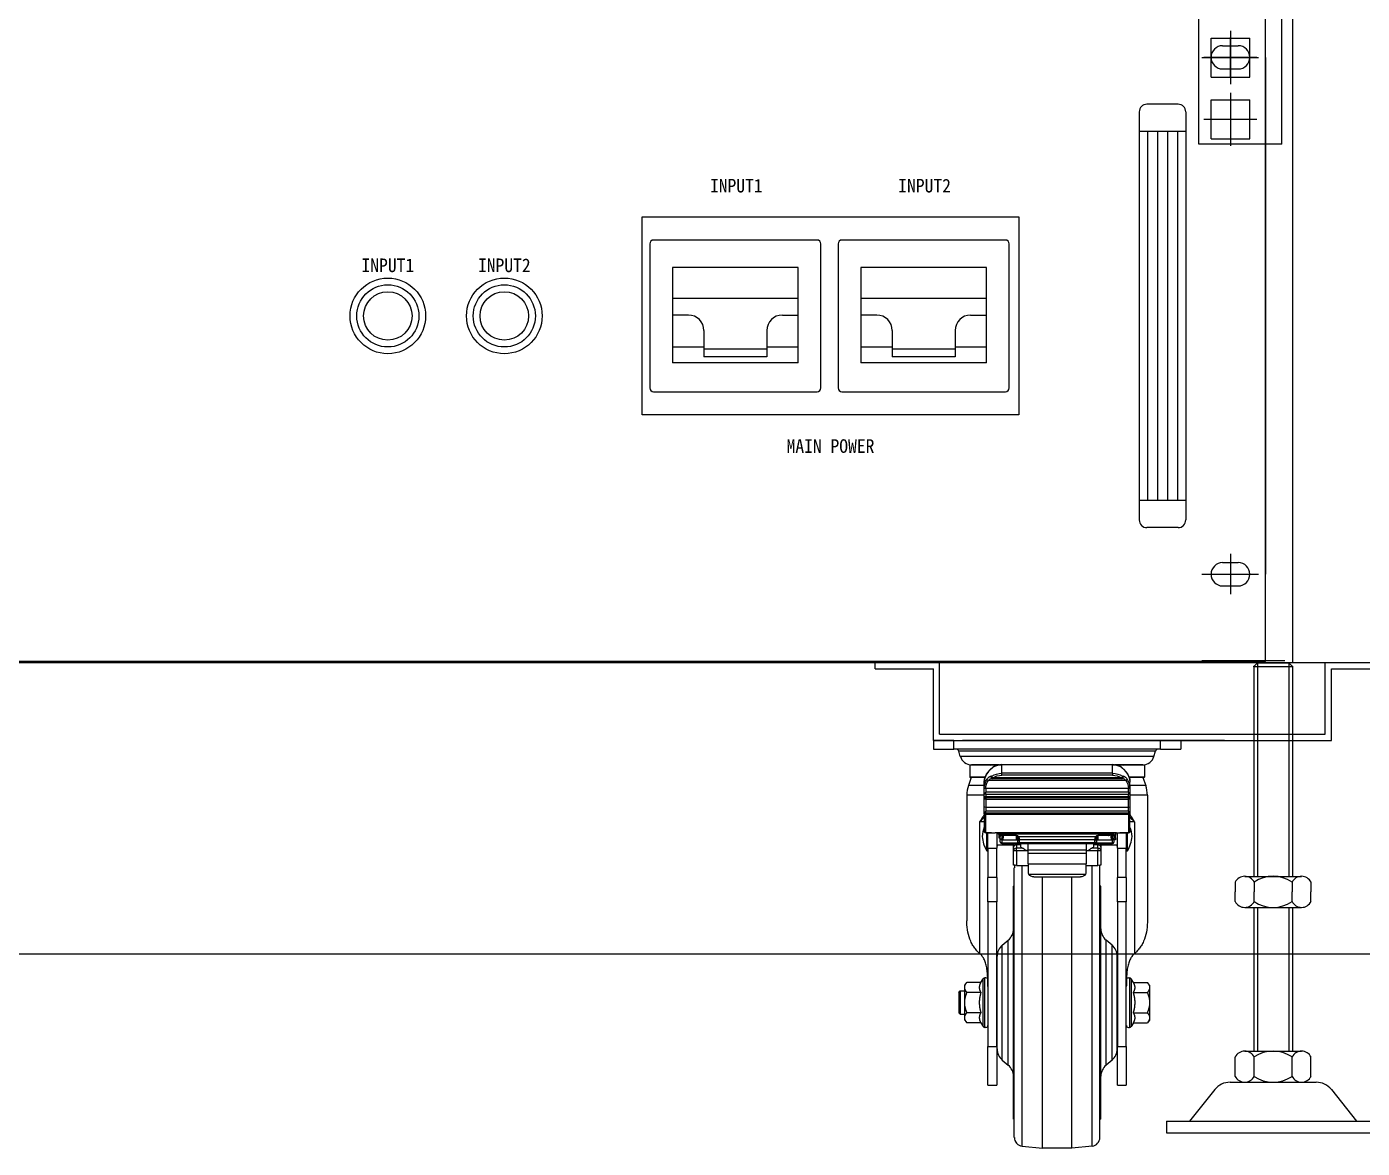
# Model space of a CAD drawing. Header units: millimetres. Extents: x 0 to 841, y 0 to 594.
# Drawn here: x 438.4 to 455.59, y 117.29 to 131.72 of the extents above; entities that cross this region are included whole.
import ezdxf
from ezdxf.enums import TextEntityAlignment as Align

# ---------------------------------------------------------------- set-up
doc = ezdxf.new("R2010")
doc.units = ezdxf.units.MM
doc.header["$LTSCALE"] = 10
doc.layers.add('LINE05', color=2, linetype='Continuous')
doc.layers.add('LINE06', color=9, linetype='Continuous')
doc.styles.get("Standard").update_dxf_attribs({"font": 'GulimChe.ttf'})

msp = doc.modelspace()

# ---------------------------------------------------------------- linework, layer by layer
at = {"layer": 'LINE05'}
for p, q in [((454.697, 223.661), (454.697, 123.536)), ((456.947, 123.536), (427.597, 123.536)), ((454.347, 123.549), (430.197, 123.549)), ((430.197, 123.549), (454.347, 123.549)), ((454.347, 123.549), (430.197, 123.549)), ((449.322, 123.456), (449.322, 123.536)), ((450.152, 122.616), (450.152, 123.536)), ((454.597, 123.561), (453.527, 123.561)), ((455.117, 122.616), (455.117, 123.536)), ((449.322, 123.456), (450.072, 123.456)), ((450.072, 122.536), (450.072, 123.456)), ((455.197, 122.536), (455.197, 123.456)), ((455.197, 123.456), (455.947, 123.456)), ((450.072, 122.536), (455.197, 122.536)), ((450.334, 122.536), (450.072, 122.536)), ((450.072, 122.536), (450.072, 122.423)), ((450.152, 122.616), (455.117, 122.616)), ((450.334, 122.536), (452.997, 122.536)), ((450.334, 122.423), (450.334, 122.536)), ((453.822, 122.536), (450.447, 122.536)), ((452.997, 122.423), (452.997, 122.536)), ((453.259, 122.536), (452.997, 122.536)), ((453.259, 122.536), (453.259, 122.423)), ((450.072, 122.423), (450.334, 122.423)), ((452.997, 122.423), (450.334, 122.423)), ((452.933, 122.397), (450.399, 122.397)), ((450.419, 122.328), (450.399, 122.397)), ((452.912, 122.328), (450.419, 122.328)), ((452.912, 122.328), (452.933, 122.397)), ((452.997, 122.423), (453.259, 122.423)), ((450.889, 122.215), (450.543, 122.215)), ((450.543, 122.215), (450.543, 122.063)), ((450.919, 122.221), (450.563, 122.221)), ((452.378, 122.223), (450.953, 122.223)), ((450.953, 122.222), (450.953, 122.223)), ((452.378, 122.222), (450.953, 122.222)), ((450.953, 122.112), (450.953, 122.222)), ((452.378, 122.112), (450.953, 122.112)), ((450.953, 122.088), (450.953, 122.112)), ((452.378, 122.223), (452.378, 122.222)), ((452.378, 122.112), (452.378, 122.222)), ((452.378, 122.112), (452.378, 122.088)), ((452.769, 122.221), (452.413, 122.221)), ((452.789, 122.215), (452.442, 122.215)), ((452.789, 122.215), (452.789, 122.063)), ((450.56, 122.056), (450.525, 121.957)), ((450.728, 121.957), (450.525, 121.957)), ((450.739, 122.063), (450.543, 122.063)), ((450.736, 122.056), (450.55, 122.056)), ((450.728, 121.923), (450.728, 121.999)), ((452.551, 122.021), (450.78, 122.021)), ((452.497, 122.053), (450.835, 122.053)), ((450.835, 122.041), (450.835, 122.053)), ((452.497, 122.041), (450.835, 122.041)), ((452.378, 122.088), (450.953, 122.088)), ((452.497, 122.053), (452.497, 122.041)), ((452.789, 122.063), (452.592, 122.063)), ((452.781, 122.056), (452.595, 122.056)), ((452.603, 121.923), (452.603, 121.999)), ((452.806, 121.957), (452.603, 121.957)), ((452.771, 122.056), (452.806, 121.957)), ((450.503, 121.83), (450.503, 120.213)), ((450.728, 121.83), (450.503, 121.83)), ((450.728, 121.85), (450.728, 121.923)), ((450.728, 121.815), (450.728, 121.85)), ((450.728, 121.784), (450.728, 121.815)), ((450.728, 121.679), (450.728, 121.784)), ((452.584, 121.916), (450.747, 121.916)), ((450.747, 121.916), (450.747, 121.868)), ((452.584, 121.868), (450.747, 121.868)), ((450.747, 121.843), (450.747, 121.868)), ((450.747, 121.843), (452.584, 121.843)), ((450.747, 121.843), (450.747, 121.809)), ((452.584, 121.809), (450.747, 121.809)), ((450.747, 121.797), (450.747, 121.809)), ((452.584, 121.797), (450.747, 121.797)), ((450.747, 121.797), (450.747, 121.777)), ((450.747, 121.777), (450.747, 121.672)), ((452.584, 121.777), (450.747, 121.777)), ((452.584, 121.868), (452.584, 121.916)), ((452.584, 121.868), (452.584, 121.843)), ((452.584, 121.809), (452.584, 121.843)), ((452.584, 121.809), (452.584, 121.797)), ((452.584, 121.777), (452.584, 121.797)), ((452.584, 121.672), (452.584, 121.777)), ((452.603, 121.923), (452.603, 121.85)), ((452.603, 121.85), (452.603, 121.815)), ((452.828, 121.83), (452.603, 121.83)), ((452.603, 121.815), (452.603, 121.784)), ((452.603, 121.784), (452.603, 121.679)), ((452.828, 121.83), (452.828, 120.213)), ((450.728, 121.606), (450.728, 121.679)), ((450.728, 121.589), (450.728, 121.606)), ((452.584, 121.672), (450.747, 121.672)), ((450.747, 121.672), (450.747, 121.624)), ((452.584, 121.624), (450.747, 121.624)), ((450.747, 121.599), (450.747, 121.624)), ((452.584, 121.599), (450.747, 121.599)), ((450.747, 121.599), (450.747, 121.582)), ((452.584, 121.624), (452.584, 121.672)), ((452.584, 121.624), (452.584, 121.599)), ((452.584, 121.582), (452.584, 121.599)), ((452.603, 121.679), (452.603, 121.606)), ((452.603, 121.606), (452.603, 121.589)), ((450.728, 121.486), (450.668, 121.486)), ((450.668, 119.792), (450.668, 121.486)), ((450.728, 121.589), (450.728, 121.364)), ((452.584, 121.582), (450.747, 121.582)), ((450.747, 121.345), (450.747, 121.582)), ((452.584, 121.582), (452.584, 121.345)), ((452.603, 121.364), (452.603, 121.589)), ((452.663, 121.486), (452.603, 121.486)), ((452.663, 121.486), (452.663, 119.792)), ((450.822, 121.345), (450.747, 121.345)), ((450.747, 121.345), (450.822, 121.345)), ((450.747, 121.345), (450.747, 121.345)), ((450.761, 121.114), (450.761, 121.345)), ((450.767, 121.111), (450.767, 121.345)), ((450.775, 121.111), (450.775, 121.345)), ((450.775, 121.148), (450.775, 121.345)), ((450.822, 121.345), (450.822, 121.345)), ((452.428, 121.345), (450.866, 121.345)), ((450.888, 121.345), (450.888, 121.148)), ((450.897, 121.344), (450.897, 121.345)), ((450.908, 121.334), (452.386, 121.334)), ((450.916, 121.331), (450.916, 121.317)), ((450.916, 121.317), (450.916, 121.28)), ((450.934, 121.317), (450.916, 121.317)), ((450.916, 121.28), (450.934, 121.28)), ((450.934, 121.305), (450.934, 121.322)), ((450.934, 121.263), (450.934, 121.305)), ((450.934, 121.226), (450.934, 121.263)), ((450.953, 121.314), (450.953, 121.316)), ((450.953, 121.314), (450.953, 121.273)), ((450.953, 121.314), (450.962, 121.314)), ((450.953, 121.254), (450.953, 121.273)), ((450.953, 121.273), (450.964, 121.273)), ((450.953, 121.254), (450.953, 121.217)), ((450.953, 121.254), (451.159, 121.254)), ((451.141, 121.313), (450.972, 121.313)), ((451.141, 121.266), (451.141, 121.313)), ((451.141, 121.273), (451.159, 121.273)), ((451.159, 121.273), (451.159, 121.308)), ((451.159, 121.273), (451.159, 121.254)), ((451.159, 121.22), (451.159, 121.254)), ((451.168, 121.298), (452.163, 121.298)), ((452.153, 121.257), (451.178, 121.257)), ((451.178, 121.251), (451.178, 121.218)), ((452.153, 121.218), (452.153, 121.251)), ((452.172, 121.308), (452.172, 121.273)), ((452.172, 121.254), (452.172, 121.273)), ((452.172, 121.273), (452.191, 121.273)), ((452.172, 121.254), (452.172, 121.22)), ((452.172, 121.254), (452.378, 121.254)), ((452.191, 121.313), (452.191, 121.266)), ((452.322, 121.313), (452.191, 121.313)), ((452.366, 121.321), (452.378, 121.321)), ((452.366, 121.314), (452.378, 121.314)), ((452.367, 121.273), (452.378, 121.273)), ((452.378, 121.321), (452.378, 121.331)), ((452.378, 121.321), (452.378, 121.314)), ((452.378, 121.273), (452.378, 121.314)), ((452.378, 121.273), (452.378, 121.254)), ((452.378, 121.217), (452.378, 121.254)), ((452.397, 121.345), (452.397, 121.344)), ((452.397, 121.344), (452.397, 121.305)), ((452.416, 121.317), (452.397, 121.317)), ((452.397, 121.305), (452.397, 121.263)), ((452.397, 121.28), (452.416, 121.28)), ((452.397, 121.263), (452.397, 121.226)), ((452.416, 121.254), (452.397, 121.254)), ((452.416, 121.345), (452.416, 121.317)), ((452.416, 121.28), (452.416, 121.317)), ((452.416, 121.28), (452.416, 121.254)), ((452.444, 121.148), (452.444, 121.345)), ((452.472, 121.345), (452.472, 121.345)), ((452.584, 121.345), (452.472, 121.345)), ((452.472, 121.345), (452.584, 121.345)), ((452.556, 121.345), (452.556, 121.148)), ((452.564, 121.111), (452.564, 121.345)), ((452.57, 121.115), (452.57, 121.345)), ((452.584, 121.345), (452.584, 121.345)), ((450.775, 121.111), (450.767, 121.111)), ((450.775, 121.148), (450.888, 121.148)), ((450.775, 121.148), (450.775, 120.773)), ((451.103, 121.186), (450.888, 121.186)), ((450.888, 120.773), (450.888, 121.148)), ((450.953, 121.217), (452.378, 121.217)), ((450.953, 121.207), (450.953, 121.217)), ((450.953, 121.207), (452.378, 121.207)), ((451.103, 121.157), (451.103, 121.189)), ((451.103, 121.116), (451.103, 121.157)), ((451.103, 120.93), (451.103, 121.116)), ((451.141, 121.207), (451.141, 121.194)), ((451.141, 121.193), (451.141, 121.194)), ((451.141, 121.194), (451.197, 121.194)), ((451.197, 121.193), (451.141, 121.193)), ((451.141, 121.193), (451.141, 121.152)), ((451.141, 121.113), (451.141, 121.152)), ((451.141, 121.152), (451.212, 121.152)), ((451.141, 121.113), (451.141, 120.927)), ((451.272, 121.113), (451.141, 121.113)), ((452.154, 121.218), (451.178, 121.218)), ((451.197, 121.164), (451.197, 121.207)), ((451.291, 121.113), (451.272, 121.113)), ((451.291, 121.128), (451.291, 121.207)), ((451.291, 121.128), (452.041, 121.128)), ((451.291, 121.08), (451.291, 121.128)), ((452.041, 121.08), (451.291, 121.08)), ((451.291, 120.946), (451.291, 121.08)), ((452.041, 121.207), (452.041, 121.128)), ((452.041, 121.128), (452.041, 121.08)), ((452.059, 121.113), (452.041, 121.113)), ((452.041, 121.08), (452.041, 120.946)), ((452.191, 121.113), (452.059, 121.113)), ((452.12, 121.152), (452.191, 121.152)), ((452.134, 121.207), (452.134, 121.164)), ((452.134, 121.194), (452.191, 121.194)), ((452.191, 121.193), (452.134, 121.193)), ((452.191, 121.194), (452.191, 121.207)), ((452.191, 121.193), (452.191, 121.194)), ((452.191, 121.152), (452.191, 121.193)), ((452.191, 121.152), (452.191, 121.113)), ((452.191, 120.927), (452.191, 121.113)), ((452.228, 121.189), (452.228, 121.157)), ((452.444, 121.186), (452.228, 121.186)), ((452.228, 121.157), (452.228, 121.116)), ((452.228, 121.116), (452.228, 120.93)), ((452.378, 121.217), (452.378, 121.207)), ((452.444, 121.148), (452.444, 120.773)), ((452.444, 121.148), (452.556, 121.148)), ((452.556, 120.773), (452.556, 121.148)), ((452.564, 121.111), (452.556, 121.111)), ((451.141, 120.927), (451.291, 120.927)), ((451.215, 117.313), (451.215, 120.927)), ((451.291, 120.946), (452.041, 120.946)), ((451.291, 120.946), (451.291, 120.848)), ((452.041, 120.848), (452.041, 120.946)), ((452.041, 120.927), (452.191, 120.927)), ((452.116, 117.313), (452.116, 120.927)), ((450.888, 120.773), (450.775, 120.773)), ((450.775, 120.458), (450.775, 120.773)), ((450.888, 120.773), (450.888, 120.458)), ((451.114, 117.425), (451.114, 120.897)), ((451.301, 120.812), (452.031, 120.812)), ((451.366, 120.779), (451.966, 120.779)), ((451.478, 117.286), (451.478, 120.779)), ((451.853, 117.286), (451.853, 120.779)), ((452.217, 117.425), (452.217, 120.897)), ((452.444, 120.458), (452.444, 120.773)), ((452.556, 120.773), (452.444, 120.773)), ((452.556, 120.773), (452.556, 120.458)), ((451.103, 120.661), (451.114, 120.662)), ((451.103, 117.661), (451.103, 120.661)), ((452.228, 120.661), (452.217, 120.662)), ((452.228, 117.661), (452.228, 120.661)), ((450.775, 120.458), (450.775, 118.597)), ((450.888, 120.458), (450.775, 120.458)), ((450.888, 118.597), (450.888, 120.458)), ((452.444, 120.458), (452.444, 118.597)), ((452.556, 120.458), (452.444, 120.458)), ((452.556, 118.597), (452.556, 120.458)), ((450.959, 119.901), (451.036, 119.965)), ((450.959, 118.421), (450.959, 119.901)), ((451.036, 118.357), (451.036, 119.965)), ((452.373, 119.901), (452.296, 119.965)), ((452.296, 118.357), (452.296, 119.965)), ((452.373, 118.421), (452.373, 119.901)), ((456.947, 119.786), (427.597, 119.786)), ((450.891, 119.757), (450.891, 118.565)), ((452.44, 118.565), (452.44, 119.757)), ((450.475, 119.386), (450.504, 119.421)), ((450.475, 119.356), (450.475, 119.386)), ((450.475, 119.161), (450.475, 119.356)), ((450.683, 119.421), (450.504, 119.421)), ((450.683, 119.421), (450.711, 119.467)), ((450.711, 118.855), (450.711, 119.467)), ((450.749, 119.48), (450.734, 119.48)), ((450.734, 118.842), (450.734, 119.48)), ((452.583, 119.48), (452.598, 119.48)), ((452.598, 119.48), (452.598, 119.161)), ((452.648, 119.421), (452.62, 119.467)), ((452.62, 119.467), (452.62, 119.161)), ((452.648, 119.421), (452.827, 119.421)), ((452.856, 119.386), (452.827, 119.421)), ((452.856, 119.386), (452.856, 119.356)), ((452.856, 119.356), (452.856, 119.161)), ((450.4, 119.292), (450.419, 119.311)), ((450.4, 119.292), (450.4, 119.161)), ((450.419, 119.311), (450.475, 119.311)), ((450.419, 119.311), (450.419, 119.161)), ((450.683, 119.291), (450.504, 119.291)), ((450.891, 119.307), (450.888, 119.307)), ((452.44, 119.307), (452.444, 119.307)), ((452.648, 119.291), (452.827, 119.291)), ((450.4, 119.161), (450.4, 119.03)), ((450.4, 119.03), (450.419, 119.011)), ((450.419, 119.161), (450.419, 119.011)), ((450.419, 119.011), (450.475, 119.011)), ((450.475, 118.966), (450.475, 119.161)), ((450.683, 119.031), (450.504, 119.031)), ((450.891, 119.015), (450.888, 119.015)), ((452.44, 119.015), (452.444, 119.015)), ((452.598, 119.161), (452.598, 118.842)), ((452.62, 119.161), (452.62, 118.855)), ((452.648, 119.031), (452.827, 119.031)), ((452.856, 119.161), (452.856, 118.966)), ((450.475, 118.936), (450.475, 118.966)), ((450.475, 118.936), (450.504, 118.901)), ((450.683, 118.901), (450.504, 118.901)), ((450.683, 118.901), (450.711, 118.855)), ((450.749, 118.842), (450.734, 118.842)), ((452.583, 118.842), (452.598, 118.842)), ((452.648, 118.901), (452.62, 118.855)), ((452.648, 118.901), (452.827, 118.901)), ((452.856, 118.936), (452.827, 118.901)), ((452.856, 118.966), (452.856, 118.936)), ((450.775, 118.597), (450.888, 118.597)), ((450.775, 118.1), (450.775, 118.597)), ((450.888, 118.597), (450.888, 118.1)), ((452.444, 118.1), (452.444, 118.597)), ((452.444, 118.597), (452.556, 118.597)), ((452.556, 118.597), (452.556, 118.1)), ((450.959, 118.421), (451.036, 118.357)), ((452.373, 118.421), (452.296, 118.357)), ((450.775, 118.1), (450.888, 118.1)), ((452.444, 118.1), (452.556, 118.1)), ((451.103, 117.661), (451.114, 117.66)), ((452.228, 117.661), (452.217, 117.66)), ((451.215, 117.313), (451.478, 117.286)), ((452.116, 117.313), (451.853, 117.286)), ((451.853, 117.286), (451.478, 117.286))]:
    msp.add_line(p, q, dxfattribs=at)
at = {"layer": 'LINE05', "ltscale": 0.3}
for p, q in [((454.247, 123.536), (454.197, 123.486)), ((454.197, 123.486), (454.697, 123.486)), ((454.197, 123.486), (454.197, 120.786)), ((454.247, 123.536), (454.647, 123.536)), ((454.247, 123.536), (454.247, 120.786)), ((454.647, 123.536), (454.647, 120.786)), ((454.647, 123.536), (454.697, 123.486)), ((454.697, 123.486), (454.697, 120.786)), ((454.081, 120.786), (454.813, 120.786)), ((453.959, 120.711), (453.959, 120.586)), ((453.959, 120.461), (453.959, 120.586)), ((454.203, 120.711), (454.203, 120.586)), ((454.203, 120.461), (454.203, 120.586)), ((454.691, 120.711), (454.691, 120.586)), ((454.691, 120.461), (454.691, 120.586)), ((454.934, 120.711), (454.934, 120.586)), ((454.934, 120.461), (454.934, 120.586)), ((454.081, 120.386), (454.813, 120.386)), ((454.197, 120.386), (454.197, 118.536)), ((454.247, 120.386), (454.247, 118.536)), ((454.647, 120.386), (454.647, 118.536)), ((454.697, 120.386), (454.697, 118.536)), ((454.081, 118.536), (454.813, 118.536)), ((453.959, 118.211), (453.959, 118.461)), ((454.203, 118.211), (454.203, 118.461)), ((454.691, 118.211), (454.691, 118.461)), ((454.934, 118.211), (454.934, 118.461)), ((453.697, 118.042), (453.372, 117.636)), ((453.892, 118.136), (455.002, 118.136)), ((454.081, 118.136), (454.813, 118.136)), ((455.197, 118.042), (455.522, 117.636)), ((453.072, 117.636), (455.822, 117.636)), ((453.072, 117.636), (453.072, 117.486)), ((453.072, 117.486), (455.822, 117.486))]:
    msp.add_line(p, q, dxfattribs=at)
at = {"layer": 'LINE05'}
for centre, radius, start, end in [((450.363, 122.386), 0.0375, 16.5044, 90), ((450.563, 122.371), 0.15, 196.5044, 270), ((452.769, 122.371), 0.15, 270, 343.4956), ((452.969, 122.386), 0.0375, 90, 163.4956), ((450.931, 121.998), 0.203, 137.8033, 179.7098), ((450.897, 122.303), 0.12, 223.4325, 227.6176), ((450.862, 122.185), 0.0187, 114.7163, 134.2918), ((450.953, 121.986), 0.238, 89.9301, 114.609), ((452.378, 121.986), 0.238, 65.391, 90.0699), ((452.47, 122.185), 0.0187, 45.7082, 65.2837), ((452.434, 122.303), 0.12, 312.3824, 316.5675), ((452.401, 121.998), 0.203, 0.2902, 42.1967), ((450.878, 121.83), 0.375, 160.3194, 180), ((450.55, 122.063), 0.0075, 180, 270), ((450.843, 121.957), 0.0893, 102.1105, 134.1299), ((450.835, 122.06), 0.0187, 180, 270), ((452.497, 122.06), 0.0187, 270, 0), ((452.489, 121.957), 0.0897, 45.9309, 77.8296), ((452.781, 122.063), 0.0075, 270, 0), ((452.453, 121.83), 0.375, 0, 19.6806), ((450.747, 121.815), 0.0187, 180, 270), ((452.584, 121.815), 0.0187, 270, 0), ((451.724, 120.878), 1.219, 144.8308, 150.0513), ((453.479, 118.924), 3.803, 136.3342, 137.6537), ((451.609, 120.879), 1.217, 29.9445, 35.1734), ((449.867, 118.938), 3.782, 42.3427, 43.6695), ((451.115, 121.263), 0.417, 158.2406, 175.0963), ((451.115, 121.334), 0.417, 184.9037, 211.9106), ((450.747, 121.364), 0.0187, 180, 270), ((451.067, 121.251), 0.111, 0.1652, 3.1047), ((452.264, 121.251), 0.111, 176.8953, 179.8348), ((452.216, 121.334), 0.417, 328.2208, 355.1007), ((452.584, 121.364), 0.0187, 270, 0), ((452.216, 121.263), 0.417, 4.8993, 21.7405), ((450.767, 121.119), 0.0075, 219.1041, 270), ((450.782, 121.179), 0.0075, 173.3079, 180), ((450.953, 121.226), 0.0187, 180, 270), ((451.141, 121.189), 0.0375, 150.8752, 180), ((452.191, 121.189), 0.0375, 0, 29.1248), ((452.378, 121.226), 0.0187, 270, 0), ((452.564, 121.119), 0.0075, 270, 328.2208), ((451.227, 120.897), 0.112, 164.2864, 180), ((452.104, 120.897), 0.112, 0, 15.7136), ((451.355, 120.846), 0.0643, 178.7006, 212.5392), ((451.976, 120.846), 0.0643, 327.4608, 1.2994), ((450.916, 120.109), 0.187, 309.8056, 359.9599), ((452.416, 120.109), 0.187, 180, 230.1944), ((451.079, 119.757), 0.187, 129.8056, 180), ((452.253, 119.757), 0.187, 0, 50.1944), ((450.734, 119.453), 0.0262, 90, 149.0362), ((450.749, 119.453), 0.0262, 0, 90), ((452.583, 119.453), 0.0262, 90, 180), ((452.598, 119.453), 0.0262, 30.9638, 90), ((450.734, 118.868), 0.0262, 210.9638, 270), ((450.749, 118.868), 0.0262, 270, 0), ((452.583, 118.868), 0.0262, 180, 270), ((452.598, 118.868), 0.0262, 270, 329.0362), ((451.079, 118.565), 0.187, 180, 230.1944), ((452.253, 118.565), 0.187, 309.8056, 0), ((450.916, 118.213), 0.187, 0.0401, 50.1944), ((452.416, 118.213), 0.187, 129.8056, 180), ((451.227, 117.425), 0.112, 180, 264.114), ((452.104, 117.425), 0.112, 275.886, 0)]:
    msp.add_arc(centre, radius, start, end, dxfattribs=at)
at = {"layer": 'LINE05', "ltscale": 0.3}
for centre, radius, start, end in [((454.081, 120.65), 0.137, 26.785, 153.215), ((454.447, 120.353), 0.434, 55.7945, 124.2055), ((454.813, 120.65), 0.137, 26.785, 153.215), ((454.081, 120.523), 0.137, 206.785, 333.215), ((454.447, 120.82), 0.434, 235.7945, 304.2055), ((454.813, 120.523), 0.137, 206.785, 333.215), ((454.081, 118.399), 0.137, 26.785, 153.215), ((454.447, 118.102), 0.434, 55.7945, 124.2055), ((454.813, 118.399), 0.137, 26.785, 153.215), ((454.081, 118.273), 0.137, 206.785, 333.215), ((454.447, 118.57), 0.434, 235.7945, 304.2055), ((454.813, 118.273), 0.137, 206.785, 333.215), ((453.892, 117.886), 0.25, 90, 141.3402), ((455.002, 117.886), 0.25, 38.6598, 90)]:
    msp.add_arc(centre, radius, start, end, dxfattribs=at)
at = {"layer": 'LINE05', "extrusion": (0, 0, -1)}
for centre, major_axis, ratio, start_param, end_param in [((450.953, 121.999), (0.225, 0), 0.929819, 3.141593, 3.834881), ((450.795, 122.122), (-0.014, 0.0125), 0.28306, -0.247744, 0), ((450.953, 121.903), (0.225, 0), 0.929819, 4.099834, 4.712389), ((450.862, 122.185), (-0.0131, 0.0134), 0.625404, 0, 0.436399), ((450.953, 122.013), (0.225, 0), 0.929819, 4.252721, 4.712389), ((450.862, 122.185), (-0.0078, 0.017), 0.163271, -0.340866, 0), ((452.378, 122.013), (0.225, 0), 0.929819, -1.570796, -1.111128), ((452.378, 121.903), (-0.225, 0), 0.929819, 1.570796, 2.183351), ((452.47, 122.185), (0.0078, 0.017), 0.163271, 0, 0.340866), ((452.47, 122.185), (0.0131, 0.0134), 0.625404, -0.436399, 0), ((452.537, 122.122), (0.014, 0.0125), 0.28306, 0, 0.247744), ((452.378, 121.999), (-0.225, 0), 0.929819, 2.448304, 3.141593), ((450.953, 121.923), (-0.225, 0), 0.929819, 0, 0.576931), ((450.953, 121.916), (-0.206, 0), 0.929819, 0, 0.576931), ((450.78, 122.028), (-0.0154, 0.0108), 0.30845, 4.499764, 6.070561), ((450.835, 122.06), (-0.0187, 0), 0.929819, 0, 0.958242), ((450.835, 122.06), (-0.0103, 0.0157), 0.211595, 4.399214, 5.97001), ((450.953, 121.896), (0.206, 0), 0.929819, 4.099834, 4.712389), ((452.378, 121.896), (-0.206, 0), 0.929819, 1.570796, 2.183351), ((452.497, 122.06), (0.0103, 0.0157), 0.211595, 0.313175, 1.883971), ((452.497, 122.06), (0.0187, 0), 0.929819, -0.958242, 0), ((452.551, 122.028), (0.0154, 0.0108), 0.30845, 0.212625, 1.783421), ((452.378, 121.916), (0.206, 0), 0.929819, -0.576931, 0), ((452.378, 121.923), (0.225, 0), 0.929819, -0.576931, 0), ((450.747, 121.923), (-0.0187, 0), 0.368017, 4.712389, 6.283185), ((450.747, 121.85), (-0.0187, 0), 0.929819, 0, 1.570796), ((450.747, 121.85), (-0.0187, 0), 0.368017, 4.712389, 6.283185), ((450.747, 121.815), (-0.0187, 0), 0.368017, 4.712389, 6.283185), ((450.747, 121.784), (-0.0187, 0), 0.368017, 4.712389, 6.283185), ((452.584, 121.923), (0.0187, 0), 0.368017, 0, 1.570796), ((452.584, 121.85), (-0.0187, 0), 0.929819, 1.570796, 3.141593), ((452.584, 121.85), (0.0187, 0), 0.368017, 0, 1.570796), ((452.584, 121.815), (0.0187, 0), 0.368017, 0, 1.570796), ((452.584, 121.784), (0.0187, 0), 0.368017, 0, 1.570796), ((450.747, 121.679), (-0.0187, 0), 0.368017, 4.712389, 6.283185), ((450.747, 121.606), (-0.0187, 0), 0.929819, 0, 1.570796), ((450.747, 121.606), (-0.0187, 0), 0.368017, 4.712389, 6.283185), ((452.584, 121.679), (0.0187, 0), 0.368017, 0, 1.570796), ((452.584, 121.606), (-0.0187, 0), 0.929819, 1.570796, 3.141593), ((452.584, 121.606), (0.0187, 0), 0.368017, 0, 1.570796), ((450.747, 121.589), (-0.0187, 0), 0.368017, 4.712389, 6.283185), ((452.584, 121.589), (0.0187, 0), 0.368017, 0, 1.570796), ((450.747, 121.364), (-0.0187, 0), 0.99951, 4.712389, 6.283185), ((450.972, 121.344), (-0.075, 0), 0.245505, -0.54488, 0), ((450.953, 121.305), (-0.0187, 0), 0.848546, 0, 1.051716), ((450.953, 121.305), (0.0187, 0), 0.497115, 3.141593, 4.712389), ((450.953, 121.263), (0.0187, 0), 0.497115, 3.141593, 4.712389), ((450.953, 121.263), (-0.0187, 0), 0.49028, 4.712389, 6.283185), ((450.961, 121.336), (0, 0.0375), 0.15, 2.207194, 2.92086), ((450.961, 121.336), (0, 0.075), 0.15, 1.876835, 2.788989), ((451.159, 121.282), (0.0187, 0), 0.497115, 0.563099, 1.570796), ((451.159, 121.245), (-0.0187, 0), 0.49028, 1.570796, 3.141593), ((451.141, 121.251), (0, 0.0679), 0.55201, 0.810307, 1.477547), ((452.191, 121.251), (0, 0.0679), 0.55201, -1.477547, -0.810307), ((452.172, 121.245), (0.0187, 0), 0.49028, 3.141593, 4.712389), ((452.172, 121.282), (-0.0187, 0), 0.497115, 4.712389, 5.720086), ((452.371, 121.336), (0, 0.075), 0.15, 3.494197, 4.527451), ((452.371, 121.336), (0, 0.0375), 0.15, 3.362326, 4.405972), ((452.378, 121.305), (-0.0187, 0), 0.848546, 1.570796, 3.141593), ((452.378, 121.305), (-0.0187, 0), 0.497115, 1.570796, 3.141593), ((452.378, 121.263), (-0.0187, 0), 0.497115, 1.570796, 3.141593), ((452.378, 121.263), (0.0187, 0), 0.49028, 0, 1.570796), ((452.322, 121.344), (0.075, 0), 0.245505, 0, 0.54488), ((452.584, 121.364), (0.0187, 0), 0.99951, 0, 1.570796), ((450.953, 121.226), (-0.0187, 0), 0.49028, 4.712389, 6.283185), ((451.141, 121.189), (-0.0375, 0), 0.997673, 0, 0.509623), ((451.141, 121.157), (0.0375, 0), 0.997673, 3.141593, 4.712389), ((451.141, 121.157), (0.0375, 0), 0.964927, 3.141593, 4.712389), ((451.141, 121.116), (0.0375, 0), 0.964927, 3.141593, 4.712389), ((451.141, 121.116), (0.0375, 0), 0.068183, 1.570796, 3.141593), ((451.272, 121.164), (0.075, 0), 0.267718, 2.500517, 3.141593), ((452.059, 121.164), (-0.075, 0), 0.267718, 3.141593, 3.782669), ((452.191, 121.157), (-0.0375, 0), 0.997673, 1.570796, 3.141593), ((452.191, 121.157), (-0.0375, 0), 0.964927, 1.570796, 3.141593), ((452.191, 121.116), (-0.0375, 0), 0.964927, 1.570796, 3.141593), ((452.191, 121.116), (0.0375, 0), 0.068183, 0, 1.570796), ((452.191, 121.189), (0.0375, 0), 0.997673, -0.509623, 0), ((452.378, 121.226), (0.0187, 0), 0.49028, 0, 1.570796), ((451.141, 120.93), (0.0375, 0), 0.068183, 1.570796, 3.141593), ((452.191, 120.93), (0.0375, 0), 0.068183, 0, 1.570796), ((451.366, 120.845), (0.075, 0), 0.875473, 1.570796, 2.61645), ((451.966, 120.845), (-0.075, 0), 0.875473, 3.666735, 4.712389)]:
    msp.add_ellipse(centre, major_axis=major_axis, ratio=ratio, start_param=start_param, end_param=end_param, dxfattribs=at)
at = {"layer": 'LINE05'}
for points, degree, knots in [([(450.853, 122.2), (450.85, 122.197), (450.846, 122.194), (450.837, 122.186), (450.832, 122.182), (450.823, 122.175), (450.82, 122.172), (450.815, 122.168), (450.814, 122.167), (450.81, 122.163), (450.807, 122.16), (450.8, 122.154), (450.796, 122.15), (450.788, 122.142), (450.784, 122.137), (450.78, 122.133)], 3, [0, 0, 0, 0, 0.448693, 0.448693, 0.961486, 0.961486, 1.281981, 1.281981, 1.442229, 1.442229, 1.698625, 1.698625, 2.108859, 2.108859, 2.563962, 2.563962, 2.563962, 2.563962]), ([(450.849, 122.198), (450.848, 122.197), (450.846, 122.196), (450.845, 122.195), (450.844, 122.194), (450.842, 122.192), (450.84, 122.191), (450.838, 122.189), (450.836, 122.187), (450.834, 122.185), (450.831, 122.183), (450.829, 122.181), (450.826, 122.179), (450.823, 122.176), (450.821, 122.174), (450.818, 122.171), (450.814, 122.168), (450.811, 122.165), (450.808, 122.162), (450.805, 122.159), (450.802, 122.156), (450.798, 122.153), (450.795, 122.15), (450.792, 122.147), (450.789, 122.144), (450.786, 122.141), (450.783, 122.137), (450.781, 122.134)], 1, [0, 0, 0.05269, 0.10538, 0.158069, 0.210759, 0.286127, 0.361495, 0.436864, 0.512232, 0.608527, 0.704822, 0.801117, 0.897412, 0.993707, 1.090002, 1.206636, 1.323271, 1.439905, 1.556539, 1.673174, 1.789808, 1.906443, 2.023077, 2.140235, 2.257393, 2.37455, 2.491708, 2.608866, 2.608866]), ([(452.551, 122.133), (452.547, 122.137), (452.543, 122.142), (452.534, 122.151), (452.529, 122.156), (452.521, 122.164), (452.518, 122.167), (452.513, 122.171), (452.511, 122.172), (452.507, 122.176), (452.504, 122.178), (452.498, 122.184), (452.494, 122.187), (452.486, 122.194), (452.481, 122.197), (452.478, 122.2)], 3, [0, 0, 0, 0, 0.448693, 0.448693, 0.961486, 0.961486, 1.281981, 1.281981, 1.442229, 1.442229, 1.698625, 1.698625, 2.108859, 2.108859, 2.563962, 2.563962, 2.563962, 2.563962]), ([(452.551, 122.134), (452.548, 122.137), (452.546, 122.14), (452.543, 122.142), (452.541, 122.145), (452.538, 122.148), (452.536, 122.15), (452.533, 122.153), (452.53, 122.156), (452.527, 122.159), (452.523, 122.162), (452.52, 122.166), (452.516, 122.169), (452.513, 122.172), (452.509, 122.175), (452.505, 122.178), (452.502, 122.181), (452.499, 122.184), (452.497, 122.186), (452.494, 122.189), (452.491, 122.191), (452.488, 122.194), (452.485, 122.196), (452.483, 122.198)], 1, [0, 0, 0.099794, 0.199588, 0.299382, 0.399176, 0.49897, 0.598764, 0.698557, 0.798351, 0.927586, 1.056821, 1.186056, 1.31529, 1.444525, 1.57376, 1.702994, 1.813359, 1.923723, 2.034087, 2.144451, 2.259955, 2.375459, 2.490963, 2.606467, 2.606467]), ([(450.765, 122.037), (450.768, 122.043), (450.772, 122.047), (450.781, 122.057), (450.786, 122.061), (450.793, 122.067), (450.796, 122.069), (450.801, 122.071), (450.802, 122.072), (450.806, 122.074), (450.808, 122.075), (450.814, 122.077), (450.817, 122.078), (450.822, 122.077), (450.824, 122.076), (450.824, 122.074)], 3, [0, 0, 0, 0, 0.488836, 0.488836, 1.047505, 1.047505, 1.396673, 1.396673, 1.571257, 1.571257, 1.850592, 1.850592, 2.297527, 2.297527, 2.793346, 2.793346, 2.793346, 2.793346]), ([(452.508, 122.074), (452.508, 122.076), (452.509, 122.077), (452.515, 122.078), (452.519, 122.077), (452.526, 122.074), (452.529, 122.072), (452.533, 122.07), (452.535, 122.069), (452.539, 122.066), (452.541, 122.064), (452.547, 122.059), (452.551, 122.056), (452.559, 122.048), (452.563, 122.043), (452.567, 122.037)], 3, [0, 0, 0, 0, 0.488836, 0.488836, 1.047505, 1.047505, 1.396673, 1.396673, 1.571257, 1.571257, 1.850592, 1.850592, 2.297527, 2.297527, 2.793346, 2.793346, 2.793346, 2.793346]), ([(450.822, 121.345), (450.826, 121.345), (450.829, 121.345), (450.833, 121.345), (450.837, 121.345), (450.841, 121.345), (450.844, 121.345), (450.848, 121.345), (450.852, 121.345), (450.855, 121.345), (450.859, 121.345), (450.863, 121.345), (450.866, 121.345)], 1, [0, 0, 0.10001, 0.200019, 0.300029, 0.400038, 0.500048, 0.600058, 0.700067, 0.800077, 0.90702, 1.013963, 1.120906, 1.227849, 1.227849]), ([(450.822, 121.345), (450.83, 121.345), (450.839, 121.345), (450.854, 121.345), (450.86, 121.345), (450.866, 121.345)], 3, [0, 0, 0, 0, 0.687062, 0.687062, 1.22485, 1.22485, 1.22485, 1.22485]), ([(450.908, 121.334), (450.91, 121.333), (450.912, 121.332), (450.919, 121.329), (450.925, 121.326), (450.936, 121.321), (450.943, 121.319), (450.953, 121.316), (450.957, 121.315), (450.965, 121.314), (450.968, 121.313), (450.972, 121.313)], 3, [3.636378, 3.636378, 3.636378, 3.636378, 3.91454, 3.91454, 4.510054, 4.510054, 5.088654, 5.088654, 5.377954, 5.377954, 5.667254, 5.667254, 5.667254, 5.667254]), ([(451.141, 121.313), (451.144, 121.313), (451.147, 121.313), (451.153, 121.311), (451.156, 121.31), (451.162, 121.306), (451.165, 121.303), (451.167, 121.299), (451.167, 121.298), (451.168, 121.298)], 3, [5.8278769, 5.8278769, 5.8278769, 5.8278769, 6.0796843, 6.0796843, 6.3314918, 6.3314918, 6.6912445, 6.6912445, 6.7576913, 6.7576913, 6.7576913, 6.7576913]), ([(452.163, 121.298), (452.164, 121.298), (452.164, 121.299), (452.167, 121.303), (452.169, 121.306), (452.175, 121.31), (452.178, 121.311), (452.184, 121.313), (452.188, 121.313), (452.191, 121.313)], 3, [4.8980624, 4.8980624, 4.8980624, 4.8980624, 4.9645093, 4.9645093, 5.3242619, 5.3242619, 5.5760694, 5.5760694, 5.8278769, 5.8278769, 5.8278769, 5.8278769]), ([(452.322, 121.313), (452.326, 121.313), (452.329, 121.314), (452.337, 121.315), (452.34, 121.316), (452.351, 121.319), (452.358, 121.321), (452.369, 121.326), (452.375, 121.329), (452.382, 121.332), (452.384, 121.333), (452.386, 121.334)], 3, [5.667254, 5.667254, 5.667254, 5.667254, 5.956554, 5.956554, 6.245853, 6.245853, 6.824453, 6.824453, 7.419967, 7.419967, 7.698129, 7.698129, 7.698129, 7.698129]), ([(452.428, 121.345), (452.431, 121.345), (452.435, 121.345), (452.439, 121.345), (452.443, 121.345), (452.446, 121.345), (452.45, 121.345), (452.454, 121.345), (452.458, 121.345), (452.462, 121.345), (452.465, 121.345), (452.469, 121.345), (452.472, 121.345)], 1, [0, 0, 0.108138, 0.216275, 0.324413, 0.43255, 0.540688, 0.648825, 0.756963, 0.8651, 0.955648, 1.046195, 1.136743, 1.22729, 1.22729]), ([(452.428, 121.345), (452.436, 121.345), (452.444, 121.345), (452.46, 121.345), (452.466, 121.345), (452.472, 121.345)], 3, [2.701217, 2.701217, 2.701217, 2.701217, 3.435309, 3.435309, 3.926067, 3.926067, 3.926067, 3.926067]), ([(451.178, 121.218), (451.178, 121.218), (451.178, 121.218), (451.176, 121.219), (451.174, 121.219), (451.171, 121.219), (451.169, 121.22), (451.164, 121.22), (451.162, 121.22), (451.159, 121.22)], 3, [0.8900031, 0.8900031, 0.8900031, 0.8900031, 1.1028415, 1.1028415, 1.3156799, 1.3156799, 1.5020977, 1.5020977, 1.6885156, 1.6885156, 1.6885156, 1.6885156]), ([(451.272, 121.113), (451.265, 121.118), (451.258, 121.123), (451.243, 121.134), (451.236, 121.138), (451.226, 121.145), (451.221, 121.148), (451.215, 121.151), (451.214, 121.151), (451.212, 121.152)], 3, [0, 0, 0, 0, 0.665288, 0.665288, 1.330576, 1.330576, 1.783983, 1.783983, 2.0077, 2.0077, 2.0077, 2.0077]), ([(452.12, 121.152), (452.118, 121.151), (452.116, 121.151), (452.11, 121.148), (452.105, 121.145), (452.095, 121.138), (452.088, 121.134), (452.074, 121.123), (452.066, 121.118), (452.059, 121.113)], 3, [5.574144, 5.574144, 5.574144, 5.574144, 5.797861, 5.797861, 6.251268, 6.251268, 6.916556, 6.916556, 7.581844, 7.581844, 7.581844, 7.581844]), ([(452.172, 121.22), (452.17, 121.22), (452.167, 121.22), (452.163, 121.22), (452.161, 121.219), (452.157, 121.219), (452.156, 121.219), (452.154, 121.218), (452.153, 121.218), (452.153, 121.218)], 3, [0, 0, 0, 0, 0.1864178, 0.1864178, 0.3728356, 0.3728356, 0.585674, 0.585674, 0.7985124, 0.7985124, 0.7985124, 0.7985124]), ([(450.668, 119.792), (450.664, 119.796), (450.661, 119.799), (450.64, 119.819), (450.626, 119.835), (450.601, 119.866), (450.59, 119.881), (450.57, 119.914), (450.561, 119.932), (450.537, 119.986), (450.524, 120.025), (450.508, 120.108), (450.504, 120.152), (450.503, 120.202), (450.503, 120.207), (450.503, 120.213)], 3, [31.352554, 31.352554, 31.352554, 31.352554, 31.983659, 31.983659, 34.725863, 34.725863, 37.245017, 37.245017, 39.764171, 39.764171, 44.802478, 44.802478, 49.840785, 49.840785, 50.44991, 50.44991, 50.44991, 50.44991]), ([(452.828, 120.213), (452.828, 120.207), (452.828, 120.202), (452.827, 120.152), (452.823, 120.108), (452.807, 120.025), (452.795, 119.986), (452.77, 119.932), (452.761, 119.914), (452.741, 119.881), (452.73, 119.866), (452.706, 119.835), (452.691, 119.819), (452.671, 119.799), (452.667, 119.796), (452.663, 119.792)], 3, [421.978339, 421.978339, 421.978339, 421.978339, 422.587464, 422.587464, 427.625771, 427.625771, 432.664078, 432.664078, 435.183232, 435.183232, 437.702386, 437.702386, 440.44459, 440.44459, 441.075695, 441.075695, 441.075695, 441.075695]), ([(450.775, 119.37), (450.775, 119.374), (450.775, 119.378), (450.774, 119.41), (450.774, 119.437), (450.772, 119.49), (450.77, 119.515), (450.766, 119.564), (450.763, 119.587), (450.755, 119.631), (450.75, 119.652), (450.738, 119.691), (450.731, 119.709), (450.714, 119.739), (450.705, 119.753), (450.689, 119.773), (450.682, 119.78), (450.675, 119.786)], 3, [6.536948, 6.536948, 6.536948, 6.536948, 6.858394, 6.858394, 9.144525, 9.144525, 11.430657, 11.430657, 13.716788, 13.716788, 16.002919, 16.002919, 18.289051, 18.289051, 20.3043, 20.3043, 21.458402, 21.458402, 21.458402, 21.458402]), ([(452.656, 119.786), (452.649, 119.78), (452.643, 119.773), (452.626, 119.753), (452.617, 119.739), (452.601, 119.709), (452.593, 119.691), (452.581, 119.652), (452.576, 119.631), (452.568, 119.587), (452.565, 119.564), (452.561, 119.515), (452.559, 119.49), (452.557, 119.437), (452.557, 119.41), (452.557, 119.378), (452.557, 119.374), (452.556, 119.37)], 3, [-21.458402, -21.458402, -21.458402, -21.458402, -20.3043, -20.3043, -18.289051, -18.289051, -16.002919, -16.002919, -13.716788, -13.716788, -11.430657, -11.430657, -9.144525, -9.144525, -6.858394, -6.858394, -6.536948, -6.536948, -6.536948, -6.536948])]:
    msp.add_open_spline(points, degree=degree, knots=knots, dxfattribs=at)
for points in [[(450.896, 121.186), (450.893, 121.18), (450.89, 121.173), (450.888, 121.167)], [(451.291, 121.127), (451.284, 121.122), (451.278, 121.117), (451.272, 121.113)], [(452.059, 121.113), (452.053, 121.117), (452.047, 121.122), (452.041, 121.127)], [(452.444, 121.167), (452.441, 121.173), (452.438, 121.18), (452.436, 121.186)], [(450.675, 119.786), (450.673, 119.788), (450.671, 119.79), (450.668, 119.792)], [(452.663, 119.792), (452.661, 119.79), (452.659, 119.788), (452.656, 119.786)]]:
    msp.add_open_spline(points, degree=3, dxfattribs=at)
for points, weights in [([(450.475, 119.356), (450.475, 119.386), (450.504, 119.421)], [1, 1.04314139574, 1.01001874936]), ([(450.504, 119.291), (450.475, 119.326), (450.475, 119.356)], [1.01001874936, 1.04314139574, 1]), ([(450.683, 119.421), (450.663, 119.386), (450.663, 119.356)], [1.03827490512, 1.05763214234, 1]), ([(450.663, 119.356), (450.663, 119.326), (450.683, 119.291)], [1, 1.05763214234, 1.03827490512]), ([(452.669, 119.356), (452.669, 119.386), (452.648, 119.421)], [1, 1.05763214234, 1.03827490512]), ([(452.648, 119.291), (452.669, 119.326), (452.669, 119.356)], [1.03827490512, 1.05763214234, 1]), ([(452.827, 119.421), (452.856, 119.386), (452.856, 119.356)], [1.01001874936, 1.04314139574, 1]), ([(452.856, 119.356), (452.856, 119.326), (452.827, 119.291)], [1, 1.04314139574, 1.01001874936]), ([(450.475, 119.161), (450.475, 119.221), (450.504, 119.291)], [1, 1.04314139574, 1.01001874936]), ([(450.683, 119.291), (450.663, 119.221), (450.663, 119.161)], [1.03827490512, 1.05763214234, 1]), ([(452.669, 119.161), (452.669, 119.221), (452.648, 119.291)], [1, 1.05763214234, 1.03827490512]), ([(452.827, 119.291), (452.856, 119.221), (452.856, 119.161)], [1.01001874936, 1.04314139574, 1]), ([(450.504, 119.031), (450.475, 119.101), (450.475, 119.161)], [1.01001874936, 1.04314139574, 1]), ([(450.475, 118.966), (450.475, 118.996), (450.504, 119.031)], [1, 1.04314139574, 1.01001874936]), ([(450.663, 119.161), (450.663, 119.101), (450.683, 119.031)], [1, 1.05763214234, 1.03827490512]), ([(450.683, 119.031), (450.663, 118.996), (450.663, 118.966)], [1.03827490512, 1.05763214234, 1]), ([(452.648, 119.031), (452.669, 119.101), (452.669, 119.161)], [1.03827490512, 1.05763214234, 1]), ([(452.669, 118.966), (452.669, 118.996), (452.648, 119.031)], [1, 1.05763214234, 1.03827490512]), ([(452.856, 119.161), (452.856, 119.101), (452.827, 119.031)], [1, 1.04314139574, 1.01001874936]), ([(452.827, 119.031), (452.856, 118.996), (452.856, 118.966)], [1.01001874936, 1.04314139574, 1]), ([(450.504, 118.901), (450.475, 118.936), (450.475, 118.966)], [1.01001874936, 1.04314139574, 1]), ([(450.663, 118.966), (450.663, 118.936), (450.683, 118.901)], [1, 1.05763214234, 1.03827490512]), ([(452.648, 118.901), (452.669, 118.936), (452.669, 118.966)], [1.03827490512, 1.05763214234, 1]), ([(452.856, 118.966), (452.856, 118.936), (452.827, 118.901)], [1, 1.04314139574, 1.01001874936])]:
    msp.add_rational_spline(points, weights, degree=2, dxfattribs=at)
at = {"layer": 'LINE05', "ltscale": 0.3}
for p in [(454.197, 123.486), (454.697, 123.486)]:
    msp.add_point(p, dxfattribs=at)
at = {"layer": 'LINE06'}
for p, q in [((453.489, 130.211), (453.489, 223.661)), ((454.559, 130.211), (454.559, 223.661)), ((454.347, 123.549), (454.347, 132.449)), ((453.647, 131.073), (453.647, 131.573)), ((453.647, 131.573), (454.147, 131.573)), ((453.897, 131.666), (453.897, 130.981)), ((453.897, 131.066), (453.897, 131.583)), ((454.147, 131.073), (454.147, 131.573)), ((453.797, 131.477), (453.997, 131.477)), ((453.528, 131.327), (454.259, 131.327)), ((454.239, 131.323), (453.555, 131.323)), ((454.347, 131.324), (454.347, 124.674)), ((453.647, 131.073), (454.147, 131.073)), ((453.797, 131.177), (453.997, 131.177)), ((453.222, 130.724), (452.822, 130.724)), ((453.647, 130.278), (453.647, 130.778)), ((453.647, 130.778), (454.147, 130.778)), ((453.897, 130.871), (453.897, 130.186)), ((454.147, 130.278), (454.147, 130.778)), ((452.722, 130.624), (452.722, 125.374)), ((453.322, 130.624), (453.322, 125.374)), ((453.322, 130.374), (452.722, 130.374)), ((452.827, 130.374), (452.827, 125.624)), ((452.957, 130.374), (452.957, 125.624)), ((453.087, 130.374), (453.087, 125.624)), ((453.217, 130.374), (453.217, 125.624)), ((454.239, 130.528), (453.555, 130.528)), ((454.559, 130.211), (453.489, 130.211)), ((453.647, 130.278), (454.147, 130.278)), ((446.322, 126.724), (446.322, 129.274)), ((446.322, 129.274), (451.172, 129.274)), ((451.172, 129.274), (451.172, 126.724)), ((446.42, 128.926), (446.42, 127.073)), ((448.574, 128.976), (446.47, 128.976)), ((448.624, 127.073), (448.624, 128.926)), ((448.845, 128.926), (448.845, 127.073)), ((450.999, 128.976), (448.895, 128.976)), ((451.049, 127.073), (451.049, 128.926)), ((448.332, 128.622), (446.712, 128.622)), ((446.712, 128.622), (446.712, 127.572)), ((448.332, 127.572), (448.332, 128.622)), ((450.757, 128.622), (449.137, 128.622)), ((449.137, 128.622), (449.137, 127.572)), ((450.757, 127.572), (450.757, 128.622)), ((446.712, 128.447), (446.712, 127.397)), ((448.332, 127.397), (448.332, 128.447)), ((449.137, 128.447), (449.137, 127.397)), ((450.757, 127.397), (450.757, 128.447)), ((448.332, 128.222), (446.712, 128.222)), ((450.757, 128.222), (449.137, 128.222)), ((446.917, 128.01), (446.712, 128.01)), ((448.127, 128.01), (448.332, 128.01)), ((449.342, 128.01), (449.137, 128.01)), ((450.552, 128.01), (450.757, 128.01)), ((447.117, 127.81), (447.117, 127.472)), ((447.927, 127.81), (447.927, 127.472)), ((449.542, 127.81), (449.542, 127.472)), ((450.352, 127.81), (450.352, 127.472)), ((447.117, 127.597), (446.712, 127.597)), ((447.927, 127.572), (447.117, 127.572)), ((447.927, 127.472), (447.117, 127.472)), ((448.332, 127.597), (447.927, 127.597)), ((449.542, 127.597), (449.137, 127.597)), ((450.352, 127.572), (449.542, 127.572)), ((450.352, 127.472), (449.542, 127.472)), ((450.757, 127.597), (450.352, 127.597)), ((448.332, 127.397), (446.712, 127.397)), ((450.757, 127.397), (449.137, 127.397)), ((446.47, 127.023), (448.574, 127.023)), ((448.895, 127.023), (450.999, 127.023)), ((451.172, 126.724), (446.322, 126.724)), ((453.322, 125.624), (452.722, 125.624)), ((453.222, 125.274), (452.822, 125.274)), ((453.897, 124.936), (453.897, 124.418)), ((453.797, 124.824), (453.997, 124.824)), ((453.528, 124.674), (454.259, 124.674)), ((453.797, 124.524), (453.997, 124.524))]:
    msp.add_line(p, q, dxfattribs=at)
for centre, radius in [((443.047, 127.999), 0.487), ((444.547, 127.999), 0.487), ((443.047, 127.999), 0.4), ((443.047, 127.999), 0.312), ((444.547, 127.999), 0.4), ((444.547, 127.999), 0.312)]:
    msp.add_circle(centre, radius, dxfattribs=at)
for centre, radius, start, end in [((453.797, 131.327), 0.15, 90, 270), ((453.997, 131.327), 0.15, 270, 90), ((452.822, 130.624), 0.1, 90, 180), ((453.222, 130.624), 0.1, 0, 90), ((446.47, 128.926), 0.05, 90, 180), ((448.574, 128.926), 0.05, 0, 90), ((448.895, 128.926), 0.05, 90, 180), ((450.999, 128.926), 0.05, 0, 90), ((446.917, 127.81), 0.2, 0, 90), ((448.127, 127.81), 0.2, 90, 180), ((449.342, 127.81), 0.2, 0, 90), ((450.552, 127.81), 0.2, 90, 180), ((446.47, 127.073), 0.05, 180, 270), ((448.574, 127.073), 0.05, 270, 0), ((448.895, 127.073), 0.05, 180, 270), ((450.999, 127.073), 0.05, 270, 0), ((452.822, 125.374), 0.1, 180, 270), ((453.222, 125.374), 0.1, 270, 0), ((453.797, 124.674), 0.15, 90, 270), ((453.997, 124.674), 0.15, 270, 90)]:
    msp.add_arc(centre, radius, start, end, dxfattribs=at)

# ---------------------------------------------------------------- texts
for s, height, p in [('INPUT1', 0.1745, (447.534, 129.674)), ('INPUT2', 0.175, (449.959, 129.674)), ('INPUT1', 0.175, (443.047, 128.649)), ('INPUT2', 0.175, (444.547, 128.649)), ('MAIN POWER', 0.175, (448.747, 126.324))]:
    msp.add_text(s, height=height, dxfattribs=at).set_placement(p, align=Align.MIDDLE)

doc.saveas('drawing.dxf')
